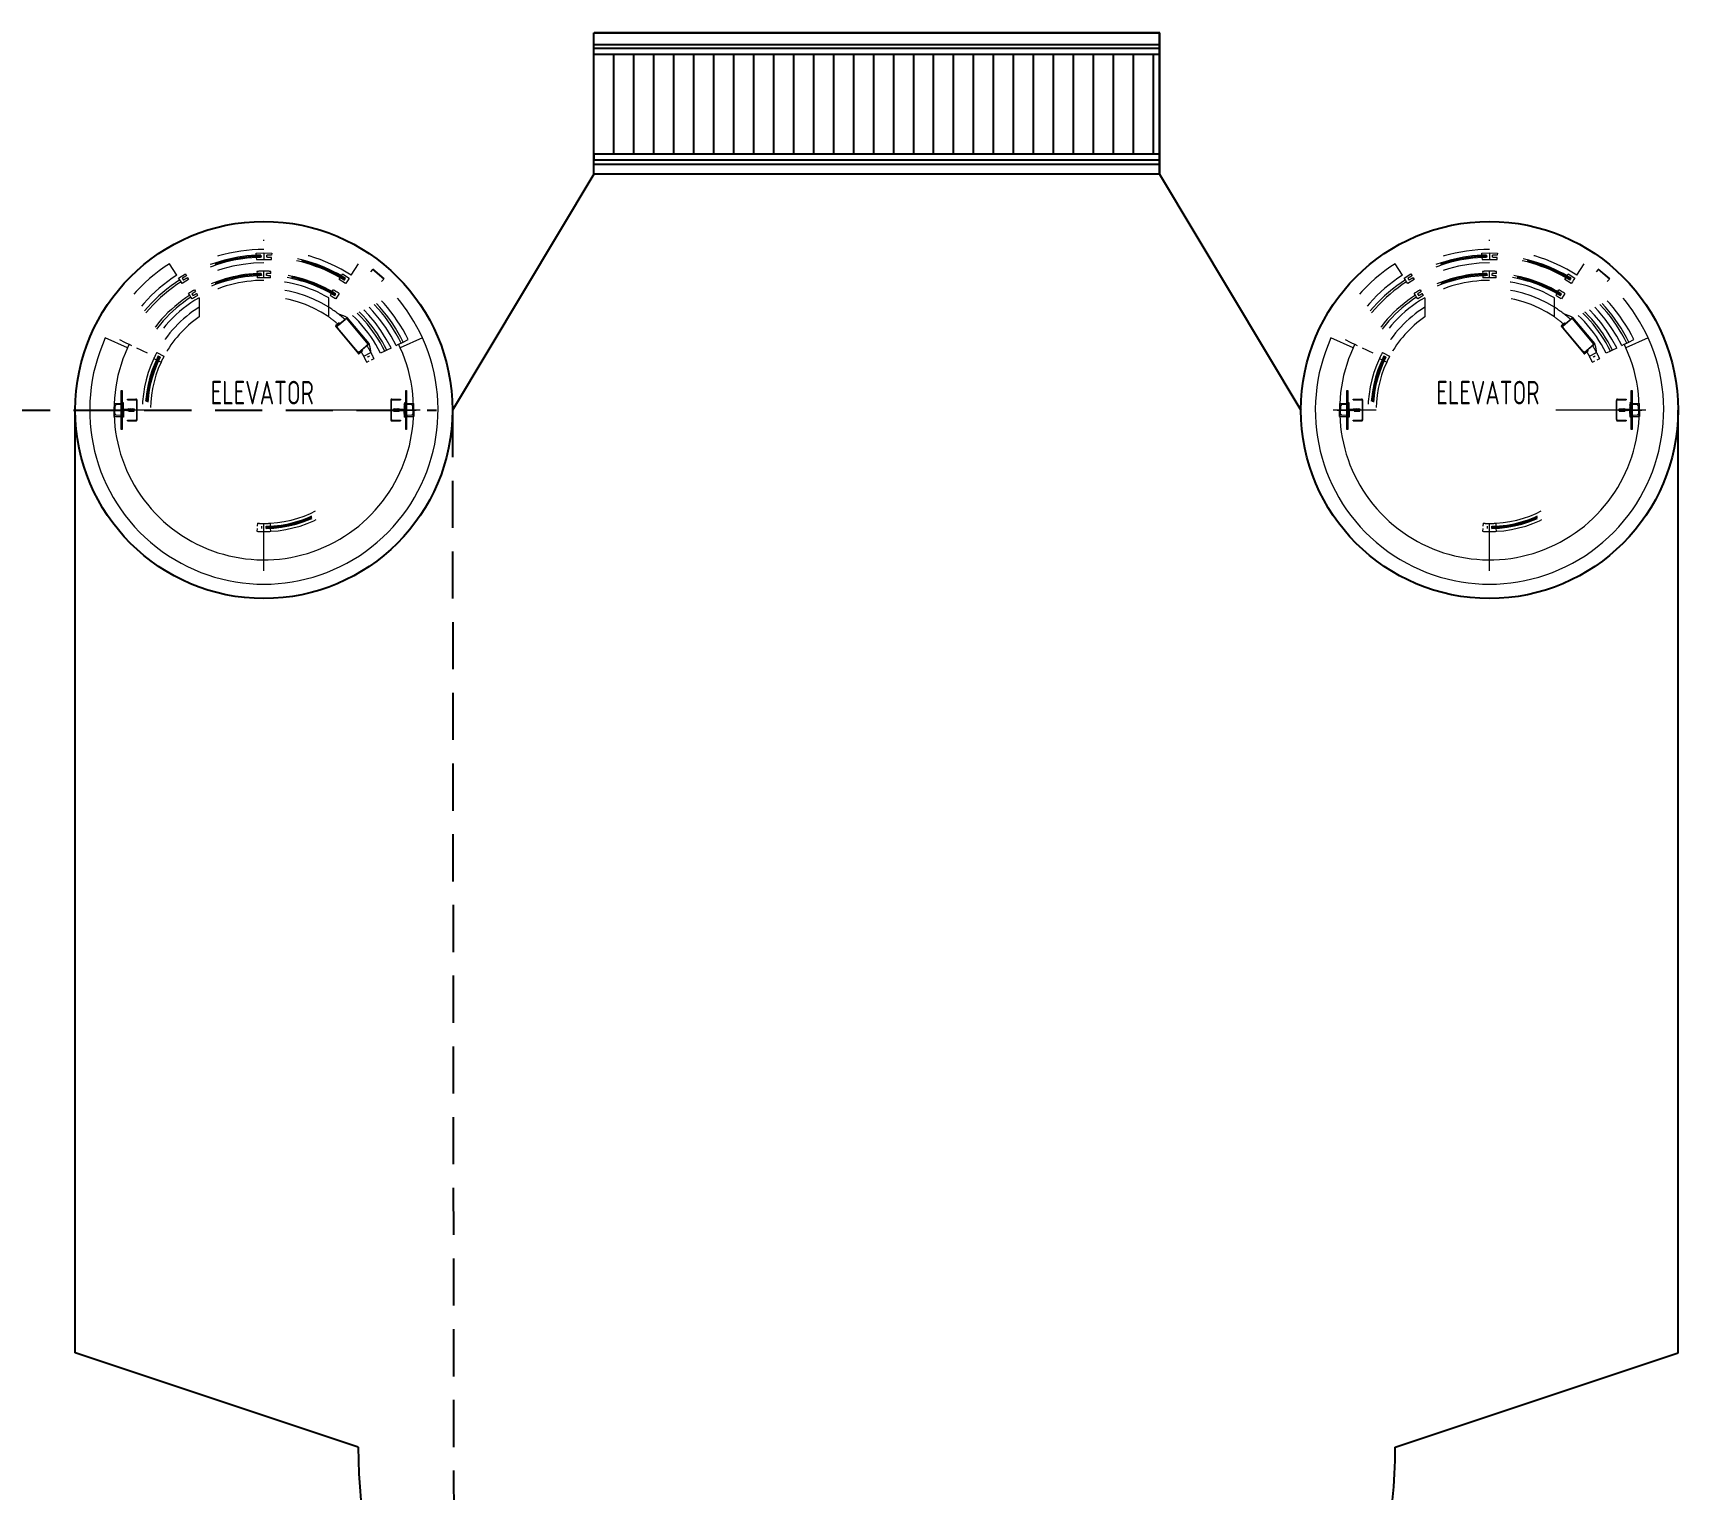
# Model space of a CAD drawing. Header units: millimetres. Extents: x 0 to 371, y 0 to 131.
# Drawn here: x 33.78 to 51.23, y 48.37 to 63.82 of the extents above; entities that cross this region are included whole.
import ezdxf

# ---------------------------------------------------------------- set-up
doc = ezdxf.new("R2010")
doc.units = ezdxf.units.MM
for name, pattern in [('DASHED2', [0.375, 0.25, -0.125]), ('DOT_CENTER', [2, 1.25, -0.25, 0.25, -0.25]), ('DOTTED', [3.5, 0.5, -3])]:
    doc.linetypes.add(name, pattern=pattern)
doc.layers.add('1', color=7, linetype='Continuous', lineweight=0)
doc.layers.add('STAIR', color=2, linetype='Continuous')
doc.layers.add('YQ_TEXT', color=6, linetype='Continuous')
doc.styles.add('YQ_TEXT', font='SUPEROS.SHX', dxfattribs={"width": 0.8, "bigfont": 'HZDX.SHX'})
pattern_1 = [(225, (41.940598, 66.541979), (0.0060765, -0.0060765), [])]
pattern_2 = [(180, (41.94059835, 66.5419787), (0, -0.000171869382), [])]
pattern_3 = [(225, (54.940598, 66.541979), (0.0060765, -0.0060765), [])]
pattern_4 = [(180, (54.94059835, 66.5419787), (0, -0.000171869382), [])]

msp = doc.modelspace()

# ---------------------------------------------------------------- hatches: boundary and pattern name
at = {"linetype": 'Continuous'}
h = msp.add_hatch(dxfattribs=at)
h.set_pattern_fill('USER', scale=0.000171869, angle=180, pattern_type=0)
h.set_pattern_definition(pattern_2)
edge = h.paths.add_edge_path()
edge.add_line((34.7149, 59.8978), (34.7149, 59.8889))
edge.add_arc((34.7222, 59.8823), 0.0172, 115.21354, 157.25373)
edge.add_line((34.7149, 59.8889), (34.7064, 59.8889))
h = msp.add_hatch(dxfattribs=at)
h.set_pattern_fill('USER', scale=0.008593, angle=225, pattern_type=0)
h.set_pattern_definition(pattern_1)
edge = h.paths.add_edge_path()
edge.add_line((34.7922, 59.8339), (34.8524, 59.8339))
edge.add_line((34.7922, 59.8339), (34.7874, 59.8271))
edge.add_line((34.7874, 59.8271), (34.7389, 59.8271))
edge.add_line((34.7389, 59.8271), (34.7372, 59.8975))
edge.add_line((34.7372, 59.8975), (34.7235, 59.8975))
edge.add_line((34.7235, 59.8975), (34.7235, 59.8202))
edge.add_line((34.7235, 59.7429), (34.7235, 59.8202))
edge.add_line((34.7372, 59.7429), (34.7235, 59.7429))
edge.add_line((34.7389, 59.8133), (34.7372, 59.7429))
edge.add_line((34.7874, 59.8133), (34.7389, 59.8133))
edge.add_line((34.7922, 59.8064), (34.7874, 59.8133))
edge.add_line((34.7922, 59.8064), (34.8524, 59.8064))
edge.add_line((34.8524, 59.8064), (34.8524, 59.8202))
edge.add_line((34.8524, 59.8339), (34.8524, 59.8202))
h = msp.add_hatch(dxfattribs=at)
h.set_pattern_fill('USER', scale=0.008593, angle=225, pattern_type=0)
h.set_pattern_definition(pattern_1)
edge = h.paths.add_edge_path()
edge.add_line((37.6023, 59.8339), (37.6624, 59.8339))
edge.add_line((37.6673, 59.8271), (37.6624, 59.8339))
edge.add_line((37.7157, 59.8271), (37.6673, 59.8271))
edge.add_line((37.7174, 59.8975), (37.7157, 59.8271))
edge.add_line((37.7312, 59.8975), (37.7174, 59.8975))
edge.add_line((37.7312, 59.8202), (37.7312, 59.8975))
edge.add_line((37.7312, 59.8202), (37.7312, 59.7429))
edge.add_line((37.7312, 59.7429), (37.7174, 59.7429))
edge.add_line((37.7174, 59.7429), (37.7157, 59.8133))
edge.add_line((37.7157, 59.8133), (37.6673, 59.8133))
edge.add_line((37.6673, 59.8133), (37.6624, 59.8064))
edge.add_line((37.6023, 59.8064), (37.6624, 59.8064))
edge.add_line((37.6023, 59.8202), (37.6023, 59.8064))
edge.add_line((37.6023, 59.8202), (37.6023, 59.8339))
h = msp.add_hatch(dxfattribs=at)
h.set_pattern_fill('USER', scale=0.000171869, angle=180, pattern_type=0)
h.set_pattern_definition(pattern_2)
edge = h.paths.add_edge_path()
edge.add_line((37.7398, 59.8978), (37.7398, 59.8889))
edge.add_arc((37.7325, 59.8823), 0.0172, 22.74627, 64.78646)
edge.add_line((37.7398, 59.8889), (37.7483, 59.8889))
h = msp.add_hatch(dxfattribs=at)
h.set_pattern_fill('USER', scale=0.000171869, angle=180, pattern_type=0)
h.set_pattern_definition(pattern_4)
edge = h.paths.add_edge_path()
edge.add_line((47.7149, 59.8978), (47.7149, 59.8889))
edge.add_arc((47.7222, 59.8823), 0.0172, 115.21354, 157.25373)
edge.add_line((47.7149, 59.8889), (47.7064, 59.8889))
h = msp.add_hatch(dxfattribs=at)
h.set_pattern_fill('USER', scale=0.008593, angle=225, pattern_type=0)
h.set_pattern_definition(pattern_3)
edge = h.paths.add_edge_path()
edge.add_line((47.7922, 59.8339), (47.8524, 59.8339))
edge.add_line((47.7922, 59.8339), (47.7874, 59.8271))
edge.add_line((47.7874, 59.8271), (47.7389, 59.8271))
edge.add_line((47.7389, 59.8271), (47.7372, 59.8975))
edge.add_line((47.7372, 59.8975), (47.7235, 59.8975))
edge.add_line((47.7235, 59.8975), (47.7235, 59.8202))
edge.add_line((47.7235, 59.7429), (47.7235, 59.8202))
edge.add_line((47.7372, 59.7429), (47.7235, 59.7429))
edge.add_line((47.7389, 59.8133), (47.7372, 59.7429))
edge.add_line((47.7874, 59.8133), (47.7389, 59.8133))
edge.add_line((47.7922, 59.8064), (47.7874, 59.8133))
edge.add_line((47.7922, 59.8064), (47.8524, 59.8064))
edge.add_line((47.8524, 59.8064), (47.8524, 59.8202))
edge.add_line((47.8524, 59.8339), (47.8524, 59.8202))
h = msp.add_hatch(dxfattribs=at)
h.set_pattern_fill('USER', scale=0.008593, angle=225, pattern_type=0)
h.set_pattern_definition(pattern_3)
edge = h.paths.add_edge_path()
edge.add_line((50.6023, 59.8339), (50.6624, 59.8339))
edge.add_line((50.6673, 59.8271), (50.6624, 59.8339))
edge.add_line((50.7157, 59.8271), (50.6673, 59.8271))
edge.add_line((50.7174, 59.8975), (50.7157, 59.8271))
edge.add_line((50.7312, 59.8975), (50.7174, 59.8975))
edge.add_line((50.7312, 59.8202), (50.7312, 59.8975))
edge.add_line((50.7312, 59.8202), (50.7312, 59.7429))
edge.add_line((50.7312, 59.7429), (50.7174, 59.7429))
edge.add_line((50.7174, 59.7429), (50.7157, 59.8133))
edge.add_line((50.7157, 59.8133), (50.6673, 59.8133))
edge.add_line((50.6673, 59.8133), (50.6624, 59.8064))
edge.add_line((50.6023, 59.8064), (50.6624, 59.8064))
edge.add_line((50.6023, 59.8202), (50.6023, 59.8064))
edge.add_line((50.6023, 59.8202), (50.6023, 59.8339))
h = msp.add_hatch(dxfattribs=at)
h.set_pattern_fill('USER', scale=0.000171869, angle=180, pattern_type=0)
h.set_pattern_definition(pattern_4)
edge = h.paths.add_edge_path()
edge.add_line((50.7398, 59.8978), (50.7398, 59.8889))
edge.add_arc((50.7325, 59.8823), 0.0172, 22.74627, 64.78646)
edge.add_line((50.7398, 59.8889), (50.7483, 59.8889))
h = msp.add_hatch(dxfattribs=at)
h.set_pattern_fill('USER', scale=0.000171869, angle=180, pattern_type=0)
h.set_pattern_definition(pattern_2)
edge = h.paths.add_edge_path()
edge.add_line((34.7149, 59.7425), (34.7149, 59.7514))
edge.add_arc((34.7222, 59.7581), 0.0172, 202.74627, 244.78646)
edge.add_line((34.7149, 59.7514), (34.7064, 59.7514))
h = msp.add_hatch(dxfattribs=at)
h.set_pattern_fill('USER', scale=0.000171869, angle=180, pattern_type=0)
h.set_pattern_definition(pattern_2)
edge = h.paths.add_edge_path()
edge.add_line((37.7398, 59.7425), (37.7398, 59.7514))
edge.add_arc((37.7325, 59.7581), 0.0172, 295.21354, 337.25373)
edge.add_line((37.7398, 59.7514), (37.7483, 59.7514))
h = msp.add_hatch(dxfattribs=at)
h.set_pattern_fill('USER', scale=0.000171869, angle=180, pattern_type=0)
h.set_pattern_definition(pattern_4)
edge = h.paths.add_edge_path()
edge.add_line((47.7149, 59.7425), (47.7149, 59.7514))
edge.add_arc((47.7222, 59.7581), 0.0172, 202.74627, 244.78646)
edge.add_line((47.7149, 59.7514), (47.7064, 59.7514))
h = msp.add_hatch(dxfattribs=at)
h.set_pattern_fill('USER', scale=0.000171869, angle=180, pattern_type=0)
h.set_pattern_definition(pattern_4)
edge = h.paths.add_edge_path()
edge.add_line((50.7398, 59.7425), (50.7398, 59.7514))
edge.add_arc((50.7325, 59.7581), 0.0172, 295.21354, 337.25373)
edge.add_line((50.7398, 59.7514), (50.7483, 59.7514))

# ---------------------------------------------------------------- linework, layer by layer
for p, q in [((39.7273, 62.3202), (39.7273, 63.8202)), ((39.7273, 63.8202), (45.7273, 63.8202)), ((45.7273, 63.8202), (45.7273, 62.3202)), ((39.7273, 62.3202), (38.2273, 59.8202)), ((45.7273, 62.3202), (39.7273, 62.3202)), ((45.7273, 62.3202), (47.2273, 59.8202)), ((34.2273, 49.8202), (34.2273, 59.8202)), ((51.2273, 49.8202), (51.2273, 59.8202)), ((37.2273, 48.8202), (34.2273, 49.8202)), ((48.2273, 48.8202), (51.2273, 49.8202))]:
    msp.add_line(p, q)
at = {"linetype": 'DASHED2', "ltscale": 2}
for p, q in [((16.9591, 59.8202), (38.0568, 59.8202)), ((38.2273, 59.8202), (38.2433, 45.6353))]:
    msp.add_line(p, q, dxfattribs=at)
msp.add_arc((42.7273, 48.8202), 5.5, 180, 0)
at = {"layer": '1', "color": 7, "linetype": 'DOTTED'}
for p, q in [((36.2273, 58.1139), (36.2273, 61.6243)), ((49.2273, 58.1139), (49.2273, 61.6243)), ((36.144, 61.4844), (36.2273, 61.4866)), ((36.1451, 61.4621), (36.144, 61.4844)), ((36.1463, 61.438), (36.1475, 61.4157)), ((36.1965, 61.4638), (36.197, 61.4398)), ((36.2273, 61.4866), (36.3106, 61.4844)), ((36.2273, 61.4866), (36.2273, 61.4177)), ((36.2577, 61.4398), (36.2582, 61.4638)), ((36.3072, 61.4157), (36.3083, 61.438)), ((36.3106, 61.4844), (36.3095, 61.4621)), ((49.144, 61.4844), (49.2273, 61.4866)), ((49.1451, 61.4621), (49.144, 61.4844)), ((49.1463, 61.438), (49.1475, 61.4157)), ((49.1965, 61.4638), (49.197, 61.4398)), ((49.2273, 61.4866), (49.3106, 61.4844)), ((49.2273, 61.4866), (49.2273, 61.4177)), ((49.2577, 61.4398), (49.2582, 61.4638)), ((49.3072, 61.4157), (49.3083, 61.438)), ((49.3106, 61.4844), (49.3095, 61.4621)), ((35.303, 61.2508), (35.2247, 61.3721)), ((35.3231, 61.2198), (35.3942, 61.2632)), ((35.3942, 61.2632), (35.4054, 61.2439)), ((36.1475, 61.4157), (36.2273, 61.4177)), ((36.1537, 61.2904), (36.1548, 61.2681)), ((36.2002, 61.2697), (36.2006, 61.2456)), ((36.2273, 61.4177), (36.3072, 61.4157)), ((36.2273, 61.2235), (36.2273, 61.2923)), ((36.2273, 61.2914), (36.2273, 61.2923)), ((36.2541, 61.2456), (36.2545, 61.2697)), ((36.2998, 61.2681), (36.3009, 61.2904)), ((37.0493, 61.2439), (37.0605, 61.2632)), ((37.0605, 61.2632), (37.1316, 61.2198)), ((37.1516, 61.2508), (37.23, 61.3721)), ((37.379, 61.312), (37.358, 61.2848)), ((37.4995, 61.2083), (37.379, 61.312)), ((37.5017, 61.2109), (37.3813, 61.3146)), ((48.303, 61.2508), (48.2247, 61.3721)), ((48.3231, 61.2198), (48.3942, 61.2632)), ((48.3942, 61.2632), (48.4054, 61.2439)), ((49.1475, 61.4157), (49.2273, 61.4177)), ((49.1537, 61.2904), (49.1548, 61.2681)), ((49.2002, 61.2697), (49.2006, 61.2456)), ((49.2273, 61.4177), (49.3072, 61.4157)), ((49.2273, 61.2235), (49.2273, 61.2923)), ((49.2273, 61.2914), (49.2273, 61.2923)), ((49.2541, 61.2456), (49.2545, 61.2697)), ((49.2998, 61.2681), (49.3009, 61.2904)), ((50.0493, 61.2439), (50.0605, 61.2632)), ((50.0605, 61.2632), (50.1316, 61.2198)), ((50.1516, 61.2508), (50.23, 61.3721)), ((50.379, 61.312), (50.358, 61.2848)), ((50.4995, 61.2083), (50.379, 61.312)), ((50.5017, 61.2109), (50.3813, 61.3146)), ((35.3352, 61.201), (35.3231, 61.2198)), ((35.3483, 61.1808), (35.3352, 61.201)), ((35.3604, 61.162), (35.3483, 61.1808)), ((35.4286, 61.2037), (35.3604, 61.162)), ((35.3613, 61.2175), (35.374, 61.197)), ((35.4174, 61.223), (35.4286, 61.2037)), ((35.4913, 61.095), (35.5025, 61.0757)), ((36.1561, 61.2441), (36.1572, 61.2218)), ((36.2975, 61.2218), (36.2986, 61.2441)), ((36.9522, 61.0757), (36.9634, 61.095)), ((37.0261, 61.2037), (37.0373, 61.223)), ((37.0943, 61.162), (37.0261, 61.2037)), ((37.0807, 61.197), (37.0934, 61.2175)), ((37.1064, 61.1808), (37.0943, 61.162)), ((37.1195, 61.201), (37.1064, 61.1808)), ((37.1316, 61.2198), (37.1195, 61.201)), ((37.4763, 61.1829), (37.4995, 61.2083)), ((48.3352, 61.201), (48.3231, 61.2198)), ((48.3483, 61.1808), (48.3352, 61.201)), ((48.3604, 61.162), (48.3483, 61.1808)), ((48.4286, 61.2037), (48.3604, 61.162)), ((48.3613, 61.2175), (48.374, 61.197)), ((48.4174, 61.223), (48.4286, 61.2037)), ((48.4913, 61.095), (48.5025, 61.0757)), ((49.1561, 61.2441), (49.1572, 61.2218)), ((49.2975, 61.2218), (49.2986, 61.2441)), ((49.9522, 61.0757), (49.9634, 61.095)), ((50.0261, 61.2037), (50.0373, 61.223)), ((50.0943, 61.162), (50.0261, 61.2037)), ((50.0807, 61.197), (50.0934, 61.2175)), ((50.1064, 61.1808), (50.0943, 61.162)), ((50.1195, 61.201), (50.1064, 61.1808)), ((50.1316, 61.2198), (50.1195, 61.201)), ((50.4763, 61.1829), (50.4995, 61.2083)), ((35.4406, 61.0379), (35.4285, 61.0566)), ((35.4537, 61.0177), (35.4406, 61.0379)), ((35.4658, 60.9989), (35.4537, 61.0177)), ((35.4636, 61.0524), (35.4763, 61.032)), ((35.5257, 61.0355), (35.5145, 61.0548)), ((35.5399, 61.0109), (35.5399, 60.9106)), ((35.5399, 60.9106), (35.5399, 60.8075)), ((36.9148, 60.9106), (36.9148, 61.0109)), ((36.9148, 60.8075), (36.9148, 60.9106)), ((36.9402, 61.0548), (36.929, 61.0355)), ((36.9784, 61.032), (36.9911, 61.0524)), ((37.001, 61.0177), (36.9889, 60.9989)), ((37.0141, 61.0379), (37.001, 61.0177)), ((37.0262, 61.0566), (37.0141, 61.0379)), ((48.4406, 61.0379), (48.4285, 61.0566)), ((48.4537, 61.0177), (48.4406, 61.0379)), ((48.4658, 60.9989), (48.4537, 61.0177)), ((48.4636, 61.0524), (48.4763, 61.032)), ((48.5257, 61.0355), (48.5145, 61.0548)), ((48.5399, 61.0109), (48.5399, 60.9106)), ((48.5399, 60.9106), (48.5399, 60.8075)), ((49.9148, 60.9106), (49.9148, 61.0109)), ((49.9148, 60.8075), (49.9148, 60.9106)), ((49.9402, 61.0548), (49.929, 61.0355)), ((49.9784, 61.032), (49.9911, 61.0524)), ((50.001, 61.0177), (49.9889, 60.9989)), ((50.0141, 61.0379), (50.001, 61.0177)), ((50.0262, 61.0566), (50.0141, 61.0379)), ((37.024, 60.7442), (36.9911, 60.7166)), ((37.0237, 60.7413), (36.994, 60.7163)), ((37.1021, 60.7924), (37.0026, 60.7088)), ((37.1034, 60.7908), (37.004, 60.7072)), ((37.0213, 60.7241), (37.0878, 60.78)), ((37.031, 60.7327), (37.0237, 60.7413)), ((37.024, 60.7442), (37.0326, 60.734)), ((37.0326, 60.734), (37.031, 60.7327)), ((37.1117, 60.8001), (37.0878, 60.78)), ((37.3337, 60.5197), (37.1058, 60.7906)), ((37.3353, 60.521), (37.1074, 60.792)), ((37.3441, 60.5239), (37.1117, 60.8001)), ((50.024, 60.7442), (49.9911, 60.7166)), ((50.0237, 60.7413), (49.994, 60.7163)), ((50.1021, 60.7924), (50.0026, 60.7088)), ((50.1034, 60.7908), (50.004, 60.7072)), ((50.0213, 60.7241), (50.0878, 60.78)), ((50.031, 60.7327), (50.0237, 60.7413)), ((50.024, 60.7442), (50.0326, 60.734)), ((50.0326, 60.734), (50.031, 60.7327)), ((50.1117, 60.8001), (50.0878, 60.78)), ((50.3337, 60.5197), (50.1058, 60.7906)), ((50.3353, 60.521), (50.1074, 60.792)), ((50.3441, 60.5239), (50.1117, 60.8001)), ((34.6965, 60.5668), (34.7498, 60.5408)), ((36.9873, 60.7078), (37.2318, 60.4171)), ((36.9893, 60.7094), (37.2338, 60.4188)), ((36.9911, 60.7166), (36.9986, 60.7076)), ((36.9919, 60.7116), (37.009, 60.6913)), ((37.011, 60.6929), (36.9939, 60.7133)), ((37.0002, 60.709), (36.994, 60.7163)), ((37.009, 60.6913), (37.011, 60.6929)), ((37.7049, 60.5408), (37.7582, 60.5668)), ((47.6965, 60.5668), (47.7498, 60.5408)), ((49.9873, 60.7078), (50.2318, 60.4171)), ((49.9893, 60.7094), (50.2338, 60.4188)), ((49.9911, 60.7166), (49.9986, 60.7076)), ((49.9919, 60.7116), (50.009, 60.6913)), ((50.011, 60.6929), (49.9939, 60.7133)), ((50.0002, 60.709), (49.994, 60.7163)), ((50.009, 60.6913), (50.011, 60.6929)), ((50.7049, 60.5408), (50.7582, 60.5668)), ((34.7498, 60.5408), (34.7714, 60.5303)), ((34.7714, 60.5303), (34.7984, 60.5171)), ((34.7984, 60.5171), (34.8247, 60.5043)), ((34.9243, 60.4557), (34.8788, 60.4779)), ((34.946, 60.4452), (34.9243, 60.4557)), ((34.9915, 60.4229), (34.946, 60.4452)), ((35.0921, 60.4308), (35.1678, 60.3901)), ((35.1074, 60.3933), (35.1166, 60.3886)), ((35.1166, 60.3886), (35.1196, 60.3871)), ((35.1196, 60.3871), (35.1288, 60.3824)), ((37.2193, 60.4414), (37.2213, 60.443)), ((37.2193, 60.4414), (37.2364, 60.421)), ((37.2384, 60.4226), (37.2213, 60.443)), ((37.2336, 60.4283), (37.2412, 60.4194)), ((37.2341, 60.4336), (37.3335, 60.5173)), ((37.2352, 60.4296), (37.2414, 60.4223)), ((37.2354, 60.4321), (37.3349, 60.5157)), ((37.274, 60.447), (37.2412, 60.4194)), ((37.2711, 60.4473), (37.2414, 60.4223)), ((37.2537, 60.4479), (37.3202, 60.5038)), ((37.2638, 60.456), (37.2654, 60.4573)), ((37.2711, 60.4473), (37.2638, 60.456)), ((37.2654, 60.4573), (37.274, 60.447)), ((37.2869, 60.3901), (37.3625, 60.4308)), ((37.3441, 60.5239), (37.3202, 60.5038)), ((37.3259, 60.3824), (37.335, 60.3871)), ((37.335, 60.3871), (37.3381, 60.3886)), ((37.3381, 60.3886), (37.3473, 60.3933)), ((37.5087, 60.4452), (37.4631, 60.4229)), ((37.5303, 60.4557), (37.5087, 60.4452)), ((37.5759, 60.4779), (37.5303, 60.4557)), ((37.63, 60.5043), (37.6562, 60.5171)), ((37.6562, 60.5171), (37.6833, 60.5303)), ((37.6833, 60.5303), (37.7049, 60.5408)), ((47.7498, 60.5408), (47.7714, 60.5303)), ((47.7714, 60.5303), (47.7984, 60.5171)), ((47.7984, 60.5171), (47.8247, 60.5043)), ((47.9243, 60.4557), (47.8788, 60.4779)), ((47.946, 60.4452), (47.9243, 60.4557)), ((47.9915, 60.4229), (47.946, 60.4452)), ((48.0921, 60.4308), (48.1678, 60.3901)), ((48.1074, 60.3933), (48.1166, 60.3886)), ((48.1166, 60.3886), (48.1196, 60.3871)), ((48.1196, 60.3871), (48.1288, 60.3824)), ((50.2193, 60.4414), (50.2213, 60.443)), ((50.2193, 60.4414), (50.2364, 60.421)), ((50.2384, 60.4226), (50.2213, 60.443)), ((50.2336, 60.4283), (50.2412, 60.4194)), ((50.2341, 60.4336), (50.3335, 60.5173)), ((50.2352, 60.4296), (50.2414, 60.4223)), ((50.2354, 60.4321), (50.3349, 60.5157)), ((50.274, 60.447), (50.2412, 60.4194)), ((50.2711, 60.4473), (50.2414, 60.4223)), ((50.2537, 60.4479), (50.3202, 60.5038)), ((50.2638, 60.456), (50.2654, 60.4573)), ((50.2711, 60.4473), (50.2638, 60.456)), ((50.2654, 60.4573), (50.274, 60.447)), ((50.2869, 60.3901), (50.3625, 60.4308)), ((50.3441, 60.5239), (50.3202, 60.5038)), ((50.3259, 60.3824), (50.335, 60.3871)), ((50.335, 60.3871), (50.3381, 60.3886)), ((50.3381, 60.3886), (50.3473, 60.3933)), ((50.5087, 60.4452), (50.4631, 60.4229)), ((50.5303, 60.4557), (50.5087, 60.4452)), ((50.5759, 60.4779), (50.5303, 60.4557)), ((50.63, 60.5043), (50.6562, 60.5171)), ((50.6562, 60.5171), (50.6833, 60.5303)), ((50.6833, 60.5303), (50.7049, 60.5408)), ((35.0591, 60.365), (35.0871, 60.3519)), ((35.1089, 60.3417), (35.137, 60.3286)), ((37.3177, 60.3286), (37.3457, 60.3417)), ((37.3675, 60.3519), (37.3956, 60.365)), ((48.0591, 60.365), (48.0871, 60.3519)), ((48.1089, 60.3417), (48.137, 60.3286)), ((50.3177, 60.3286), (50.3457, 60.3417)), ((50.3675, 60.3519), (50.3956, 60.365)), ((34.6375, 59.8889), (34.6375, 59.8202)), ((34.6375, 59.8889), (34.7064, 59.8889)), ((34.6479, 59.8597), (34.6479, 59.8202)), ((34.7088, 59.8788), (34.6601, 59.8734)), ((34.7064, 59.8889), (34.7149, 59.8889)), ((34.7149, 60.0264), (34.7235, 60.0264)), ((34.7149, 59.8978), (34.7149, 60.0264)), ((34.7149, 59.614), (34.7149, 59.8978)), ((34.7149, 59.8889), (34.7149, 59.8857)), ((34.7235, 60.0264), (34.7235, 59.614)), ((34.7235, 59.8975), (34.7235, 59.8202)), ((34.7372, 59.8975), (34.7235, 59.8975)), ((34.7389, 59.8271), (34.7372, 59.8975)), ((34.7793, 59.9362), (34.8687, 59.9362)), ((34.7793, 59.9293), (34.7793, 59.9362)), ((34.7793, 59.9293), (34.8687, 59.9293)), ((34.8756, 59.9225), (34.8756, 59.7179)), ((34.8825, 59.7179), (34.8825, 59.9225)), ((37.5722, 59.9225), (37.5722, 59.7179)), ((37.5791, 59.7179), (37.5791, 59.9225)), ((37.586, 59.9362), (37.6753, 59.9362)), ((37.586, 59.9293), (37.6753, 59.9293)), ((37.6753, 59.9362), (37.6753, 59.9293)), ((37.7174, 59.8975), (37.7157, 59.8271)), ((37.7312, 59.8975), (37.7174, 59.8975)), ((37.7312, 59.614), (37.7312, 60.0264)), ((37.7312, 60.0264), (37.7398, 60.0264)), ((37.7312, 59.8202), (37.7312, 59.8975)), ((37.7398, 60.0264), (37.7398, 59.8978)), ((37.7398, 59.8978), (37.7398, 59.614)), ((37.7398, 59.8889), (37.7483, 59.8889)), ((37.7398, 59.8857), (37.7398, 59.8889)), ((37.7946, 59.8734), (37.7459, 59.8788)), ((37.7483, 59.8889), (37.8171, 59.8889)), ((37.8068, 59.8202), (37.8068, 59.8597)), ((37.8171, 59.8202), (37.8171, 59.8889)), ((47.6375, 59.8889), (47.6375, 59.8202)), ((47.6375, 59.8889), (47.7064, 59.8889)), ((47.6479, 59.8597), (47.6479, 59.8202)), ((47.7088, 59.8788), (47.6601, 59.8734)), ((47.7064, 59.8889), (47.7149, 59.8889)), ((47.7149, 60.0264), (47.7235, 60.0264)), ((47.7149, 59.8978), (47.7149, 60.0264)), ((47.7149, 59.614), (47.7149, 59.8978)), ((47.7149, 59.8889), (47.7149, 59.8857)), ((47.7235, 60.0264), (47.7235, 59.614)), ((47.7235, 59.8975), (47.7235, 59.8202)), ((47.7372, 59.8975), (47.7235, 59.8975)), ((47.7389, 59.8271), (47.7372, 59.8975)), ((47.7793, 59.9362), (47.8687, 59.9362)), ((47.7793, 59.9293), (47.7793, 59.9362)), ((47.7793, 59.9293), (47.8687, 59.9293)), ((47.8756, 59.9225), (47.8756, 59.7179)), ((47.8825, 59.7179), (47.8825, 59.9225)), ((50.5722, 59.9225), (50.5722, 59.7179)), ((50.5791, 59.7179), (50.5791, 59.9225)), ((50.586, 59.9362), (50.6753, 59.9362)), ((50.586, 59.9293), (50.6753, 59.9293)), ((50.6753, 59.9362), (50.6753, 59.9293)), ((50.7174, 59.8975), (50.7157, 59.8271)), ((50.7312, 59.8975), (50.7174, 59.8975)), ((50.7312, 59.614), (50.7312, 60.0264)), ((50.7312, 60.0264), (50.7398, 60.0264)), ((50.7312, 59.8202), (50.7312, 59.8975)), ((50.7398, 60.0264), (50.7398, 59.8978)), ((50.7398, 59.8978), (50.7398, 59.614)), ((50.7398, 59.8889), (50.7483, 59.8889)), ((50.7398, 59.8857), (50.7398, 59.8889)), ((50.7946, 59.8734), (50.7459, 59.8788)), ((50.7483, 59.8889), (50.8171, 59.8889)), ((50.8068, 59.8202), (50.8068, 59.8597)), ((50.8171, 59.8202), (50.8171, 59.8889)), ((34.7434, 59.8202), (34.5695, 59.8202)), ((34.6111, 59.8202), (34.7452, 59.8202)), ((34.63, 59.8202), (34.7641, 59.8202)), ((34.6986, 59.8202), (34.6375, 59.8202)), ((34.6986, 59.8202), (34.6375, 59.8202)), ((34.6375, 59.7514), (34.6375, 59.8202)), ((34.6375, 59.7514), (34.7149, 59.7514)), ((34.6479, 59.8202), (34.6479, 59.8202)), ((34.6479, 59.7807), (34.6479, 59.8202)), ((34.7088, 59.7616), (34.6601, 59.767)), ((34.7776, 59.8202), (34.6986, 59.8202)), ((34.7776, 59.8202), (34.6986, 59.8202)), ((34.7149, 59.7514), (34.7064, 59.7514)), ((34.8558, 59.8202), (34.7149, 59.8202)), ((34.7149, 59.7514), (34.7149, 59.7547)), ((34.7149, 59.7547), (34.7149, 59.7514)), ((34.7235, 59.7429), (34.7235, 59.8202)), ((34.7372, 59.7429), (34.7235, 59.7429)), ((34.7389, 59.8133), (34.7372, 59.7429)), ((34.7874, 59.8271), (34.7389, 59.8271)), ((34.7874, 59.8133), (34.7389, 59.8133)), ((34.7879, 59.8202), (34.7776, 59.8202)), ((34.7879, 59.8202), (34.7776, 59.8202)), ((34.7793, 59.7111), (34.8687, 59.7111)), ((34.7793, 59.7042), (34.7793, 59.7111)), ((34.7793, 59.7042), (34.8687, 59.7042)), ((34.7922, 59.8339), (34.7874, 59.8271)), ((34.7922, 59.8064), (34.7874, 59.8133)), ((34.7914, 59.8202), (34.7879, 59.8202)), ((34.7914, 59.8202), (34.7879, 59.8202)), ((37.4304, 59.8202), (34.7914, 59.8202)), ((35.0242, 59.8202), (34.7914, 59.8202)), ((34.7922, 59.8339), (34.8524, 59.8339)), ((34.7922, 59.8064), (34.8524, 59.8064)), ((34.8524, 59.8339), (34.8524, 59.8202)), ((34.8524, 59.8064), (34.8524, 59.8202)), ((37.8171, 59.8202), (35.0242, 59.8202)), ((37.586, 59.7111), (37.6753, 59.7111)), ((37.586, 59.7042), (37.6753, 59.7042)), ((37.7398, 59.8202), (37.5989, 59.8202)), ((37.6023, 59.8339), (37.6624, 59.8339)), ((37.6023, 59.8202), (37.6023, 59.8339)), ((37.6023, 59.8202), (37.6023, 59.8064)), ((37.6023, 59.8064), (37.6624, 59.8064)), ((37.6673, 59.8271), (37.6624, 59.8339)), ((37.6673, 59.8133), (37.6624, 59.8064)), ((37.7157, 59.8271), (37.6673, 59.8271)), ((37.7157, 59.8133), (37.6673, 59.8133)), ((37.6753, 59.7111), (37.6753, 59.7042)), ((37.6906, 59.8202), (37.8246, 59.8202)), ((37.7095, 59.8202), (37.8436, 59.8202)), ((37.8852, 59.8202), (37.7113, 59.8202)), ((37.7174, 59.7429), (37.7157, 59.8133)), ((37.7312, 59.7429), (37.7174, 59.7429)), ((37.7312, 59.8202), (37.7312, 59.7429)), ((37.7398, 59.7514), (37.7398, 59.7547)), ((37.7398, 59.7547), (37.7398, 59.7514)), ((37.7398, 59.7514), (37.8171, 59.7514)), ((37.7483, 59.7514), (37.7398, 59.7514)), ((37.7946, 59.767), (37.7459, 59.7616)), ((37.8068, 59.8202), (37.8068, 59.7807)), ((37.8068, 59.8202), (37.8068, 59.8202)), ((37.8171, 59.8202), (37.8171, 59.7514)), ((47.7434, 59.8202), (47.5695, 59.8202)), ((47.6111, 59.8202), (47.7452, 59.8202)), ((47.63, 59.8202), (47.7641, 59.8202)), ((47.6986, 59.8202), (47.6375, 59.8202)), ((47.6986, 59.8202), (47.6375, 59.8202)), ((47.6375, 59.7514), (47.6375, 59.8202)), ((47.6375, 59.7514), (47.7149, 59.7514)), ((47.6479, 59.8202), (47.6479, 59.8202)), ((47.6479, 59.7807), (47.6479, 59.8202)), ((47.7088, 59.7616), (47.6601, 59.767)), ((47.7776, 59.8202), (47.6986, 59.8202)), ((47.7776, 59.8202), (47.6986, 59.8202)), ((47.7149, 59.7514), (47.7064, 59.7514)), ((47.8558, 59.8202), (47.7149, 59.8202)), ((47.7149, 59.7514), (47.7149, 59.7547)), ((47.7149, 59.7547), (47.7149, 59.7514)), ((47.7235, 59.7429), (47.7235, 59.8202)), ((47.7372, 59.7429), (47.7235, 59.7429)), ((47.7389, 59.8133), (47.7372, 59.7429)), ((47.7874, 59.8271), (47.7389, 59.8271)), ((47.7874, 59.8133), (47.7389, 59.8133)), ((47.7879, 59.8202), (47.7776, 59.8202)), ((47.7879, 59.8202), (47.7776, 59.8202)), ((47.7793, 59.7111), (47.8687, 59.7111)), ((47.7793, 59.7042), (47.7793, 59.7111)), ((47.7793, 59.7042), (47.8687, 59.7042)), ((47.7922, 59.8339), (47.7874, 59.8271)), ((47.7922, 59.8064), (47.7874, 59.8133)), ((47.7914, 59.8202), (47.7879, 59.8202)), ((47.7914, 59.8202), (47.7879, 59.8202)), ((50.4304, 59.8202), (47.7914, 59.8202)), ((48.0242, 59.8202), (47.7914, 59.8202)), ((47.7922, 59.8339), (47.8524, 59.8339)), ((47.7922, 59.8064), (47.8524, 59.8064)), ((47.8524, 59.8339), (47.8524, 59.8202)), ((47.8524, 59.8064), (47.8524, 59.8202)), ((50.8171, 59.8202), (48.0242, 59.8202)), ((50.586, 59.7111), (50.6753, 59.7111)), ((50.586, 59.7042), (50.6753, 59.7042)), ((50.7398, 59.8202), (50.5989, 59.8202)), ((50.6023, 59.8339), (50.6624, 59.8339)), ((50.6023, 59.8202), (50.6023, 59.8339)), ((50.6023, 59.8202), (50.6023, 59.8064)), ((50.6023, 59.8064), (50.6624, 59.8064)), ((50.6673, 59.8271), (50.6624, 59.8339)), ((50.6673, 59.8133), (50.6624, 59.8064)), ((50.7157, 59.8271), (50.6673, 59.8271)), ((50.7157, 59.8133), (50.6673, 59.8133)), ((50.6753, 59.7111), (50.6753, 59.7042)), ((50.6906, 59.8202), (50.8246, 59.8202)), ((50.7095, 59.8202), (50.8436, 59.8202)), ((50.8852, 59.8202), (50.7113, 59.8202)), ((50.7174, 59.7429), (50.7157, 59.8133)), ((50.7312, 59.7429), (50.7174, 59.7429)), ((50.7312, 59.8202), (50.7312, 59.7429)), ((50.7398, 59.7514), (50.7398, 59.7547)), ((50.7398, 59.7547), (50.7398, 59.7514)), ((50.7398, 59.7514), (50.8171, 59.7514)), ((50.7483, 59.7514), (50.7398, 59.7514)), ((50.7946, 59.767), (50.7459, 59.7616)), ((50.8068, 59.8202), (50.8068, 59.7807)), ((50.8068, 59.8202), (50.8068, 59.8202)), ((50.8171, 59.8202), (50.8171, 59.7514)), ((34.7235, 59.614), (34.7149, 59.614)), ((37.7398, 59.614), (37.7312, 59.614)), ((47.7235, 59.614), (47.7149, 59.614)), ((50.7398, 59.614), (50.7312, 59.614)), ((36.1554, 58.5642), (36.1537, 58.5333)), ((36.1586, 58.6191), (36.1568, 58.5882)), ((36.2018, 58.5727), (36.2016, 58.5624)), ((36.202, 58.5864), (36.2018, 58.5761)), ((36.2018, 58.5761), (36.2018, 58.5727)), ((36.2528, 58.5761), (36.2526, 58.5864)), ((36.2529, 58.5727), (36.2528, 58.5761)), ((36.2531, 58.5624), (36.2529, 58.5727)), ((36.2978, 58.5882), (36.2961, 58.6191)), ((36.301, 58.5333), (36.2992, 58.5642)), ((49.1554, 58.5642), (49.1537, 58.5333)), ((49.1586, 58.6191), (49.1568, 58.5882)), ((49.2018, 58.5727), (49.2016, 58.5624)), ((49.202, 58.5864), (49.2018, 58.5761)), ((49.2018, 58.5761), (49.2018, 58.5727)), ((49.2528, 58.5761), (49.2526, 58.5864)), ((49.2529, 58.5727), (49.2528, 58.5761)), ((49.2531, 58.5624), (49.2529, 58.5727)), ((49.2978, 58.5882), (49.2961, 58.6191)), ((49.301, 58.5333), (49.2992, 58.5642))]:
    msp.add_line(p, q, dxfattribs=at)
at = {"layer": '1', "color": 2, "linetype": 'Continuous'}
for p, q in [((34.7801, 60.4782), (34.5454, 60.5849)), ((37.9092, 60.5849), (37.6745, 60.4782)), ((47.7801, 60.4782), (47.5454, 60.5849)), ((50.9092, 60.5849), (50.6745, 60.4782))]:
    msp.add_line(p, q, dxfattribs=at)
at = {"layer": '1', "color": 3, "linetype": 'Continuous'}
msp.add_line((38.3327, 59.989), (38.3286, 59.989), dxfattribs=at)
at = {"layer": '1', "color": 2, "linetype": 'DOT_CENTER'}
msp.add_line((38.2274, 59.7312), (38.2254, 59.7312), dxfattribs=at)
at = {"layer": '1', "color": 7, "linetype": 'DOTTED'}
for centre, radius, start, end in [((36.2273, 59.8202), 1.7032, 90, 122.86598), ((36.2273, 59.8202), 1.6336, 91.07436, 121.79079), ((36.2273, 59.8202), 1.6302, 91.07436, 121.79079), ((36.2273, 59.8202), 1.6439, 92.86598, 120), ((36.2273, 59.8202), 1.6199, 92.86598, 120), ((36.2273, 59.8202), 1.6439, 91.07436, 92.86598), ((36.2273, 59.8202), 1.6199, 91.07436, 92.86598), ((36.2273, 59.8202), 1.7032, 57.13402, 90), ((36.2273, 59.8202), 1.6199, 87.13402, 88.92564), ((36.2273, 59.8202), 1.6302, 58.20921, 88.92564), ((36.2273, 59.8202), 1.6336, 58.20921, 88.92564), ((36.2273, 59.8202), 1.6439, 87.13402, 88.92564), ((36.2273, 59.8202), 1.6199, 60, 87.13402), ((36.2273, 59.8202), 1.6439, 60, 87.13402), ((49.2273, 59.8202), 1.7032, 90, 122.86598), ((49.2273, 59.8202), 1.6336, 91.07436, 121.79079), ((49.2273, 59.8202), 1.6302, 91.07436, 121.79079), ((49.2273, 59.8202), 1.6439, 92.86598, 120), ((49.2273, 59.8202), 1.6199, 92.86598, 120), ((49.2273, 59.8202), 1.6439, 91.07436, 92.86598), ((49.2273, 59.8202), 1.6199, 91.07436, 92.86598), ((49.2273, 59.8202), 1.7032, 57.13402, 90), ((49.2273, 59.8202), 1.6199, 87.13402, 88.92564), ((49.2273, 59.8202), 1.6302, 58.20921, 88.92564), ((49.2273, 59.8202), 1.6336, 58.20921, 88.92564), ((49.2273, 59.8202), 1.6439, 87.13402, 88.92564), ((49.2273, 59.8202), 1.6199, 60, 87.13402), ((49.2273, 59.8202), 1.6439, 60, 87.13402), ((36.2273, 59.8202), 1.8476, 122.86598, 155.54872), ((36.2273, 59.8202), 1.7032, 122.86598, 154), ((36.2273, 59.8202), 1.5606, 90, 154), ((36.2273, 59.8202), 1.5004, 26, 154), ((36.2273, 59.8202), 1.4394, 91.07436, 121.79079), ((36.2273, 59.8202), 1.436, 91.07436, 121.79079), ((36.2273, 59.8202), 1.4497, 92.86598, 120), ((36.2273, 59.8202), 1.4721, 90, 92.86598), ((36.2273, 59.8202), 1.4497, 91.07436, 92.86598), ((36.2273, 59.8202), 1.5606, 26, 90), ((36.2273, 59.8202), 1.4721, 87.13402, 90), ((36.2273, 59.8202), 1.4394, 58.20921, 88.92564), ((36.2273, 59.8202), 1.436, 58.20921, 88.92564), ((36.2273, 59.8202), 1.4497, 87.13402, 88.92564), ((36.2273, 59.8202), 1.4497, 60, 87.13402), ((36.2273, 59.8202), 1.7032, 26, 57.13402), ((36.2273, 59.8202), 1.8476, 24.45128, 57.13402), ((49.2273, 59.8202), 1.8476, 122.86598, 155.54872), ((49.2273, 59.8202), 1.7032, 122.86598, 154), ((49.2273, 59.8202), 1.5606, 90, 154), ((49.2273, 59.8202), 1.5004, 26, 154), ((49.2273, 59.8202), 1.4394, 91.07436, 121.79079), ((49.2273, 59.8202), 1.436, 91.07436, 121.79079), ((49.2273, 59.8202), 1.4497, 92.86598, 120), ((49.2273, 59.8202), 1.4721, 90, 92.86598), ((49.2273, 59.8202), 1.4497, 91.07436, 92.86598), ((49.2273, 59.8202), 1.5606, 26, 90), ((49.2273, 59.8202), 1.4721, 87.13402, 90), ((49.2273, 59.8202), 1.4394, 58.20921, 88.92564), ((49.2273, 59.8202), 1.436, 58.20921, 88.92564), ((49.2273, 59.8202), 1.4497, 87.13402, 88.92564), ((49.2273, 59.8202), 1.4497, 60, 87.13402), ((49.2273, 59.8202), 1.7032, 26, 57.13402), ((49.2273, 59.8202), 1.8476, 24.45128, 57.13402), ((36.2273, 59.8202), 1.6439, 122.86598, 154), ((36.2273, 59.8202), 1.6199, 122.86598, 154), ((36.2273, 59.8202), 1.6439, 120, 121.79079), ((36.2273, 59.8202), 1.6199, 120, 121.79079), ((36.2273, 59.8202), 1.4721, 120, 122.86598), ((36.2273, 59.8202), 1.4497, 120, 121.79079), ((36.2273, 59.8202), 1.4257, 92.86598, 120), ((36.2273, 59.8202), 1.375, 90, 120), ((36.2273, 59.8202), 1.289, 57.76905, 122.23095), ((36.2273, 59.8202), 1.4257, 91.07436, 92.86598), ((36.2273, 59.8202), 1.4033, 90, 92.86598), ((36.2273, 59.8202), 1.4033, 87.13402, 90), ((36.2273, 59.8202), 1.375, 60, 90), ((36.2273, 59.8202), 1.4257, 87.13402, 88.92564), ((36.2273, 59.8202), 1.4257, 60, 87.13402), ((36.2273, 59.8202), 1.4497, 58.20921, 60), ((36.2273, 59.8202), 1.4721, 57.13402, 60), ((36.2273, 59.8202), 1.6199, 58.20921, 60), ((36.2273, 59.8202), 1.6439, 58.20921, 60), ((36.2273, 59.8202), 1.6199, 26, 57.13402), ((36.2273, 59.8202), 1.6439, 26, 57.13402), ((49.2273, 59.8202), 1.6439, 122.86598, 154), ((49.2273, 59.8202), 1.6199, 122.86598, 154), ((49.2273, 59.8202), 1.6439, 120, 121.79079), ((49.2273, 59.8202), 1.6199, 120, 121.79079), ((49.2273, 59.8202), 1.4721, 120, 122.86598), ((49.2273, 59.8202), 1.4497, 120, 121.79079), ((49.2273, 59.8202), 1.4257, 92.86598, 120), ((49.2273, 59.8202), 1.375, 90, 120), ((49.2273, 59.8202), 1.289, 57.76905, 122.23095), ((49.2273, 59.8202), 1.4257, 91.07436, 92.86598), ((49.2273, 59.8202), 1.4033, 90, 92.86598), ((49.2273, 59.8202), 1.4033, 87.13402, 90), ((49.2273, 59.8202), 1.375, 60, 90), ((49.2273, 59.8202), 1.4257, 87.13402, 88.92564), ((49.2273, 59.8202), 1.4257, 60, 87.13402), ((49.2273, 59.8202), 1.4497, 58.20921, 60), ((49.2273, 59.8202), 1.4721, 57.13402, 60), ((49.2273, 59.8202), 1.6199, 58.20921, 60), ((49.2273, 59.8202), 1.6439, 58.20921, 60), ((49.2273, 59.8202), 1.6199, 26, 57.13402), ((49.2273, 59.8202), 1.6439, 26, 57.13402), ((36.2273, 59.8202), 1.4497, 122.86598, 154), ((36.2273, 59.8202), 1.4257, 122.86598, 154), ((36.2273, 59.8202), 1.375, 120, 154), ((36.2273, 59.8202), 1.289, 122.23095, 151.72417), ((36.2273, 59.8202), 1.4033, 120, 122.86598), ((36.2273, 59.8202), 1.4257, 120, 121.79079), ((36.2273, 59.8202), 1.2031, 55.1501, 124.8499), ((36.2273, 59.8202), 1.375, 26, 60), ((36.2273, 59.8202), 1.289, 48.12289, 57.76905), ((36.2273, 59.8202), 1.4033, 57.13402, 60), ((36.2273, 59.8202), 1.4257, 58.20921, 60), ((36.2273, 59.8202), 1.4257, 26, 57.13402), ((36.2273, 59.8202), 1.4497, 26, 57.13402), ((49.2273, 59.8202), 1.4497, 122.86598, 154), ((49.2273, 59.8202), 1.4257, 122.86598, 154), ((49.2273, 59.8202), 1.375, 120, 154), ((49.2273, 59.8202), 1.289, 122.23095, 151.72417), ((49.2273, 59.8202), 1.4033, 120, 122.86598), ((49.2273, 59.8202), 1.4257, 120, 121.79079), ((49.2273, 59.8202), 1.2031, 55.1501, 124.8499), ((49.2273, 59.8202), 1.375, 26, 60), ((49.2273, 59.8202), 1.289, 48.12289, 57.76905), ((49.2273, 59.8202), 1.4033, 57.13402, 60), ((49.2273, 59.8202), 1.4257, 58.20921, 60), ((49.2273, 59.8202), 1.4257, 26, 57.13402), ((49.2273, 59.8202), 1.4497, 26, 57.13402), ((36.2273, 59.8202), 1.2031, 124.8499, 151.72417), ((36.2273, 59.8202), 1.2031, 48.70197, 55.1501), ((36.8963, 60.383), 0.4694, 62.68284, 74.52125), ((37.1045, 60.7895), 0.00378, 40.07505, 130.07505), ((37.1045, 60.7895), 0.00172, 40.07505, 130.07505), ((49.2273, 59.8202), 1.2031, 124.8499, 151.72417), ((49.2273, 59.8202), 1.2031, 48.70197, 55.1501), ((49.8963, 60.383), 0.4694, 62.68284, 74.52125), ((50.1045, 60.7895), 0.00378, 40.07505, 130.07505), ((50.1045, 60.7895), 0.00172, 40.07505, 130.07505), ((36.9906, 60.7105), 0.0043, 130.07505, 220.07505), ((36.9906, 60.7105), 0.0043, 40.07505, 130.07505), ((36.9906, 60.7105), 0.00172, 40.07505, 220.07505), ((37.0015, 60.7101), 0.00378, 220.07505, 310.07505), ((37.0015, 60.7101), 0.00172, 220.07505, 310.07505), ((49.9906, 60.7105), 0.0043, 130.07505, 220.07505), ((49.9906, 60.7105), 0.0043, 40.07505, 130.07505), ((49.9906, 60.7105), 0.00172, 40.07505, 220.07505), ((50.0015, 60.7101), 0.00378, 220.07505, 310.07505), ((50.0015, 60.7101), 0.00172, 220.07505, 310.07505), ((36.2273, 59.8202), 1.5898, 154, 155.54872), ((36.2273, 59.8202), 1.2581, 152.89835, 268.82582), ((36.2273, 59.8202), 1.2478, 152.89835, 268.82582), ((36.2273, 59.8202), 1.2443, 152.89835, 268.82582), ((36.2273, 59.8202), 1.234, 152.89835, 268.82582), ((36.2273, 59.8202), 1.289, 151.72417, 155), ((36.2273, 59.8202), 1.2031, 151.72417, 155), ((36.2273, 59.8202), 1.234, 271.17418, 27.10165), ((36.2273, 59.8202), 1.2443, 271.17418, 27.10165), ((36.2273, 59.8202), 1.2478, 271.17418, 27.10165), ((36.2273, 59.8202), 1.2581, 271.17418, 27.10165), ((37.2351, 60.4199), 0.0043, 220.07505, 310.07505), ((37.2365, 60.4307), 0.00378, 130.07505, 220.07505), ((37.2351, 60.4199), 0.00172, 220.07505, 40.07505), ((37.2365, 60.4307), 0.00172, 130.07505, 220.07505), ((37.2351, 60.4199), 0.0043, 310.07505, 40.07505), ((36.2273, 59.8202), 1.2031, 28.27583, 31.44812), ((36.2273, 59.8202), 1.2031, 25, 28.27583), ((36.2273, 59.8202), 1.289, 28.27583, 32.0272), ((37.3324, 60.5186), 0.00172, 310.07505, 40.07505), ((37.3324, 60.5186), 0.00378, 310.07505, 40.07505), ((36.8963, 60.383), 0.4694, 5.62885, 17.46726), ((36.2273, 59.8202), 1.289, 25, 28.27583), ((36.2273, 59.8202), 1.5898, 24.45128, 26), ((49.2273, 59.8202), 1.5898, 154, 155.54872), ((49.2273, 59.8202), 1.2581, 152.89835, 268.82582), ((49.2273, 59.8202), 1.2478, 152.89835, 268.82582), ((49.2273, 59.8202), 1.2443, 152.89835, 268.82582), ((49.2273, 59.8202), 1.234, 152.89835, 268.82582), ((49.2273, 59.8202), 1.289, 151.72417, 155), ((49.2273, 59.8202), 1.2031, 151.72417, 155), ((49.2273, 59.8202), 1.234, 271.17418, 27.10165), ((49.2273, 59.8202), 1.2443, 271.17418, 27.10165), ((49.2273, 59.8202), 1.2478, 271.17418, 27.10165), ((49.2273, 59.8202), 1.2581, 271.17418, 27.10165), ((50.2351, 60.4199), 0.0043, 220.07505, 310.07505), ((50.2365, 60.4307), 0.00378, 130.07505, 220.07505), ((50.2351, 60.4199), 0.00172, 220.07505, 40.07505), ((50.2365, 60.4307), 0.00172, 130.07505, 220.07505), ((50.2351, 60.4199), 0.0043, 310.07505, 40.07505), ((49.2273, 59.8202), 1.2031, 28.27583, 31.44812), ((49.2273, 59.8202), 1.2031, 25, 28.27583), ((49.2273, 59.8202), 1.289, 28.27583, 32.0272), ((50.3324, 60.5186), 0.00172, 310.07505, 40.07505), ((50.3324, 60.5186), 0.00378, 310.07505, 40.07505), ((49.8963, 60.383), 0.4694, 5.62885, 17.46726), ((49.2273, 59.8202), 1.289, 25, 28.27583), ((49.2273, 59.8202), 1.5898, 24.45128, 26), ((36.2273, 59.8202), 1.289, 155, 266.72417), ((36.2273, 59.8202), 1.2031, 155, 266.72417), ((36.2273, 59.8202), 1.2031, 273.27583, 25), ((36.2273, 59.8202), 1.289, 273.27583, 25), ((49.2273, 59.8202), 1.289, 155, 266.72417), ((49.2273, 59.8202), 1.2031, 155, 266.72417), ((49.2273, 59.8202), 1.2031, 273.27583, 25), ((49.2273, 59.8202), 1.289, 273.27583, 25), ((34.6616, 59.8597), 0.0137, 96.37833, 180), ((34.7222, 59.8823), 0.0172, 115.21354, 157.25373), ((34.708, 59.8857), 0.00687, 276.37832, 0), ((34.8687, 59.9225), 0.0137, 0, 90), ((34.8687, 59.9225), 0.00687, 0, 90), ((37.586, 59.9225), 0.0137, 90, 180), ((37.586, 59.9225), 0.00687, 90, 180), ((37.7325, 59.8823), 0.0172, 22.74627, 64.78646), ((37.7467, 59.8857), 0.00687, 180, 263.62168), ((37.7931, 59.8597), 0.0137, 360, 83.62167), ((47.6616, 59.8597), 0.0137, 96.37833, 180), ((47.7222, 59.8823), 0.0172, 115.21354, 157.25373), ((47.708, 59.8857), 0.00687, 276.37832, 0), ((47.8687, 59.9225), 0.0137, 0, 90), ((47.8687, 59.9225), 0.00687, 0, 90), ((50.586, 59.9225), 0.0137, 90, 180), ((50.586, 59.9225), 0.00687, 90, 180), ((50.7325, 59.8823), 0.0172, 22.74627, 64.78646), ((50.7467, 59.8857), 0.00687, 180, 263.62168), ((50.7931, 59.8597), 0.0137, 360, 83.62167), ((34.6616, 59.7807), 0.0137, 180, 263.62167), ((34.7222, 59.7581), 0.0172, 202.74627, 244.78646), ((34.708, 59.7547), 0.00687, 0, 83.62168), ((34.708, 59.7547), 0.00687, 0, 83.62168), ((34.8687, 59.7179), 0.00687, 270, 0), ((34.8687, 59.7179), 0.0137, 270, 0), ((37.586, 59.7179), 0.0137, 180, 270), ((37.586, 59.7179), 0.00687, 180, 270), ((37.7467, 59.7547), 0.00687, 96.37832, 180), ((37.7467, 59.7547), 0.00687, 96.37832, 180), ((37.7325, 59.7581), 0.0172, 295.21354, 337.25373), ((37.7931, 59.7807), 0.0137, 276.37833, 0), ((47.6616, 59.7807), 0.0137, 180, 263.62167), ((47.7222, 59.7581), 0.0172, 202.74627, 244.78646), ((47.708, 59.7547), 0.00687, 0, 83.62168), ((47.708, 59.7547), 0.00687, 0, 83.62168), ((47.8687, 59.7179), 0.00687, 270, 0), ((47.8687, 59.7179), 0.0137, 270, 0), ((50.586, 59.7179), 0.0137, 180, 270), ((50.586, 59.7179), 0.00687, 180, 270), ((50.7467, 59.7547), 0.00687, 96.37832, 180), ((50.7467, 59.7547), 0.00687, 96.37832, 180), ((50.7325, 59.7581), 0.0172, 295.21354, 337.25373), ((50.7931, 59.7807), 0.0137, 276.37833, 0), ((36.2273, 59.8202), 1.289, 266.72417, 273.27583), ((36.2273, 59.8202), 1.2031, 266.72417, 270), ((36.2273, 59.8202), 1.2031, 270, 273.27583), ((49.2273, 59.8202), 1.289, 266.72417, 273.27583), ((49.2273, 59.8202), 1.2031, 266.72417, 270), ((49.2273, 59.8202), 1.2031, 270, 273.27583)]:
    msp.add_arc(centre, radius, start, end, dxfattribs=at)
at = {"layer": '1', "color": 2, "linetype": 'Continuous'}
for centre, radius, start, end in [((36.2273, 59.8202), 1.8476, 155.54872, 24.45128), ((49.2273, 59.8202), 1.8476, 155.54872, 24.45128), ((36.2266, 59.8199), 1.5893, 155.52726, 6.10974), ((36.1898, 59.8143), 1.6264, 6.16791, 24.09392), ((49.2266, 59.8199), 1.5893, 155.52726, 6.10974), ((49.1898, 59.8143), 1.6264, 6.16791, 24.09392)]:
    msp.add_arc(centre, radius, start, end, dxfattribs=at)
at = {"layer": 'STAIR'}
for p, q in [((39.7273, 62.3202), (39.7273, 63.8202)), ((45.7273, 62.3202), (45.7273, 63.8202)), ((39.9393, 62.5322), (39.9393, 63.5922)), ((40.1513, 62.5322), (40.1513, 63.5922)), ((40.3633, 62.5322), (40.3633, 63.5922)), ((40.5754, 62.5322), (40.5754, 63.5922)), ((40.7874, 62.5322), (40.7874, 63.5922)), ((40.9994, 62.5322), (40.9994, 63.5922)), ((41.2114, 62.5322), (41.2114, 63.5922)), ((41.4234, 62.5322), (41.4234, 63.5922)), ((41.6354, 62.5322), (41.6354, 63.5922)), ((41.8474, 62.5322), (41.8474, 63.5922)), ((42.0594, 62.5322), (42.0594, 63.5922)), ((42.2714, 62.5322), (42.2714, 63.5922)), ((42.4834, 62.5322), (42.4834, 63.5922)), ((42.6954, 62.5322), (42.6954, 63.5922)), ((42.9074, 62.5322), (42.9074, 63.5922)), ((43.1194, 62.5322), (43.1194, 63.5922)), ((43.3314, 62.5322), (43.3314, 63.5922)), ((43.5434, 62.5322), (43.5434, 63.5922)), ((43.7554, 62.5322), (43.7554, 63.5922)), ((43.9674, 62.5322), (43.9674, 63.5922)), ((44.1794, 62.5322), (44.1794, 63.5922)), ((44.3914, 62.5322), (44.3914, 63.5922)), ((44.6034, 62.5322), (44.6034, 63.5922)), ((44.8154, 62.5322), (44.8154, 63.5922)), ((45.0274, 62.5322), (45.0274, 63.5922)), ((45.2394, 62.5322), (45.2394, 63.5922)), ((45.4514, 62.5322), (45.4514, 63.5922)), ((45.6635, 62.5322), (45.6635, 63.5922))]:
    msp.add_line(p, q, dxfattribs=at)
for points in [[(39.7273, 63.7265), (39.7273, 63.7689)], [(39.7273, 63.6982), (45.7273, 63.6982)], [(45.7314, 63.8202), (39.7314, 63.8202)], [(45.7273, 63.5922), (39.7273, 63.5922), (39.7273, 63.6558)], [(45.7273, 63.6558), (39.7273, 63.6558)], [(39.7273, 62.5393), (39.7273, 62.4969)], [(45.7273, 62.5322), (39.7273, 62.5322), (39.7273, 62.4686)], [(45.7273, 62.4686), (39.7273, 62.4686)], [(39.7273, 62.4262), (45.7273, 62.4262)], [(45.7273, 62.3202), (39.7273, 62.3202), (39.7273, 62.4262)]]:
    msp.add_lwpolyline(points, dxfattribs=at)
for centre in [(36.2273, 59.8202), (49.2273, 59.8202)]:
    msp.add_circle(centre, 2, dxfattribs=at)
at = {"layer": 'YQ_TEXT'}
msp.add_lwpolyline([(45.3933, 63.1329, 0, 0.4711, 0), (43.9799, 63.1329, 0, 0, 0), (41.0684, 63.1329, 0, 0, 0)], format="xyseb", dxfattribs=at)
msp.add_lwpolyline([(43.3387, 62.4686), (43.3411, 62.4748)], dxfattribs=at)

# ---------------------------------------------------------------- texts
at = {"color": 250, "style": 'YQ_TEXT', "width": 0.8}
for p in [(35.6623, 59.8795), (48.6623, 59.8795)]:
    msp.add_text('ELEVATOR', height=0.25, dxfattribs=at).set_placement(p)

doc.saveas('drawing.dxf')
